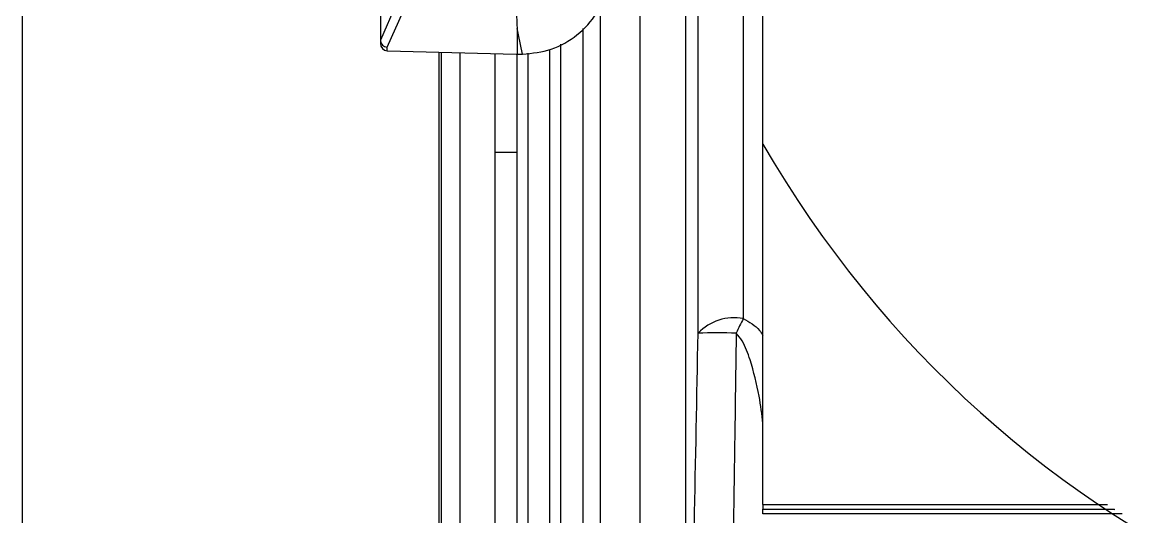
# Model space of a CAD drawing. Extents: x 11 to 120, y 2 to 94.
# Drawn here: x 88.596 to 90.138, y 39.26 to 39.937 of the extents above; entities that cross this region are included whole.
import ezdxf

# ---------------------------------------------------------------- set-up
doc = ezdxf.new("R2010")
doc.units = 0
doc.header["$MEASUREMENT"] = 0
doc.layers.add('OBJECT', color=7, linetype='CONTINUOUS')

msp = doc.modelspace()

# ---------------------------------------------------------------- linework, layer by layer
at = {"layer": 'OBJECT'}
for p, q in [((89.6113, 39.7706), (89.6113, 41.2672)), ((88.5964, 38.5595), (88.5964, 40.4989)), ((89.505, 40.4989), (89.505, 38.7391)), ((89.5224, 39.5112), (89.5224, 40.4989)), ((89.5843, 40.4989), (89.5843, 39.5312)), ((89.4431, 38.5595), (89.4431, 40.2281)), ((89.0869, 40.0283), (89.0869, 39.9134)), ((89.1085, 39.9624), (89.0869, 39.9133)), ((89.0964, 39.9034), (89.118, 39.9524)), ((89.3882, 39.9622), (89.3882, 38.6689)), ((89.2744, 39.9293), (89.2744, 39.8939)), ((89.3642, 39.9289), (89.3642, 38.6689)), ((89.0869, 39.9134), (89.0869, 39.9086)), ((89.3342, 38.6826), (89.3342, 39.9077)), ((89.0964, 39.8986), (89.0964, 39.9034)), ((89.0967, 39.8986), (89.2729, 39.8939)), ((89.1677, 38.5595), (89.1677, 39.8967)), ((89.1704, 39.8966), (89.1704, 39.1428)), ((89.1964, 38.6689), (89.1964, 39.8959)), ((89.2444, 38.6689), (89.2444, 39.8947)), ((89.2744, 38.6826), (89.2744, 39.8939)), ((89.276, 39.8939), (89.2812, 39.8939)), ((89.2893, 38.6826), (89.2893, 39.8951)), ((89.3193, 38.6826), (89.3193, 39.9002)), ((89.6113, 39.2763), (89.6113, 39.7706)), ((89.2444, 39.7597), (89.2744, 39.7597)), ((89.6113, 39.2763), (90.0834, 39.2761)), ((89.6113, 39.27), (89.6113, 39.2698)), ((89.6113, 39.27), (90.0932, 39.2698)), ((89.6113, 39.2698), (90.0936, 39.2695)), ((90.1034, 39.2633), (89.6113, 39.2635))]:
    msp.add_line(p, q, dxfattribs=at)
for centre, radius, start, end in [((90.9113, 40.5189), 1.5, 209.9264, 65.3757), ((89.0969, 39.9086), 0.01, 180, 267), ((89.0969, 39.9086), 0.01, 267, 268.5), ((89.276, 40.0139), 0.12, 268.5, 269.2499), ((89.276, 40.0139), 0.12, 269.2499, 270), ((89.2812, 40.0139), 0.12, 270, 270.1914), ((89.5716, 39.4647), 0.0677, 79.1405, 136.5671), ((89.9369, 39.3465), 0.398, 152.349, 155.5366), ((89.5494, 38.6497), 0.862, 88.3232, 91.7927)]:
    msp.add_arc(centre, radius, start, end, dxfattribs=at)
for centre, major_axis, ratio, start_param, end_param in [((87.2119, 39.4005), (0, 2.3412), 0.904333, 4.924724, 4.940236), ((89.0969, 39.9366), (0.0094, 0.0253), 0.138337, 2.783892, 2.790246), ((89.0969, 39.9133), (0.00979, -0.00206), 0.992047, 3.353612, 4.865694)]:
    msp.add_ellipse(centre, major_axis=major_axis, ratio=ratio, start_param=start_param, end_param=end_param, dxfattribs=at)
for points, knots in [([(89.2653, 40.0166), (89.2654, 40.0159), (89.266, 40.0123), (89.2682, 39.9976), (89.2722, 39.9691), (89.2736, 39.9436), (89.2744, 39.9293)], [0, 0, 0, 0, 0.024148, 0.120739, 0.507103, 1, 1, 1, 1]), ([(89.2816, 39.8939), (89.2951, 39.8953), (89.322, 39.898), (89.3577, 39.9188), (89.3851, 39.9485), (89.3936, 39.9734), (89.3978, 39.9855)], [0, 0, 0, 0, 0.253584, 0.507164, 0.760847, 1, 1, 1, 1]), ([(89.5843, 39.5312), (89.5926, 39.5265), (89.6034, 39.5204), (89.6098, 39.5106), (89.6113, 39.5082)], [0, 0, 0, 0, 0.762462, 1, 1, 1, 1]), ([(89.505, 38.7391), (89.5072, 38.8217), (89.5141, 39.0791), (89.519, 39.3365), (89.5224, 39.5112)], [0, 0, 0, 0, 0.321064, 1, 1, 1, 1]), ([(89.5746, 39.5113), (89.574, 39.47), (89.5713, 39.2634), (89.5668, 39.0058), (89.5624, 38.7895), (89.5614, 38.7385)], [0, 0, 0, 0, 0.160413, 0.802068, 1, 1, 1, 1]), ([(89.6113, 39.3872), (89.6098, 39.3998), (89.6062, 39.4294), (89.5964, 39.4672), (89.5862, 39.497), (89.5774, 39.5078), (89.5746, 39.5113)], [0, 0, 0, 0, 0.290991, 0.68416, 0.898056, 1, 1, 1, 1]), ([(89.6113, 39.2763), (89.6113, 39.2758), (89.6113, 39.2748), (89.6113, 39.2734), (89.6113, 39.2723), (89.6113, 39.2713), (89.6113, 39.2706), (89.6113, 39.2702), (89.6113, 39.2701), (89.6113, 39.27)], [0, 0, 0, 0, 0.14386, 0.287723, 0.431551, 0.57538, 0.719226, 0.857748, 1, 1, 1, 1]), ([(89.6113, 39.2635), (89.6113, 39.264), (89.6113, 39.265), (89.6113, 39.2664), (89.6113, 39.2675), (89.6113, 39.2685), (89.6113, 39.2692), (89.6113, 39.2696), (89.6113, 39.2697), (89.6113, 39.2698)], [0, 0, 0, 0, 0.1443771, 0.288714, 0.433066, 0.5774136, 0.7217669, 0.8591023, 1, 1, 1, 1])]:
    msp.add_open_spline(points, degree=3, knots=knots, dxfattribs=at)

doc.saveas('drawing.dxf')
